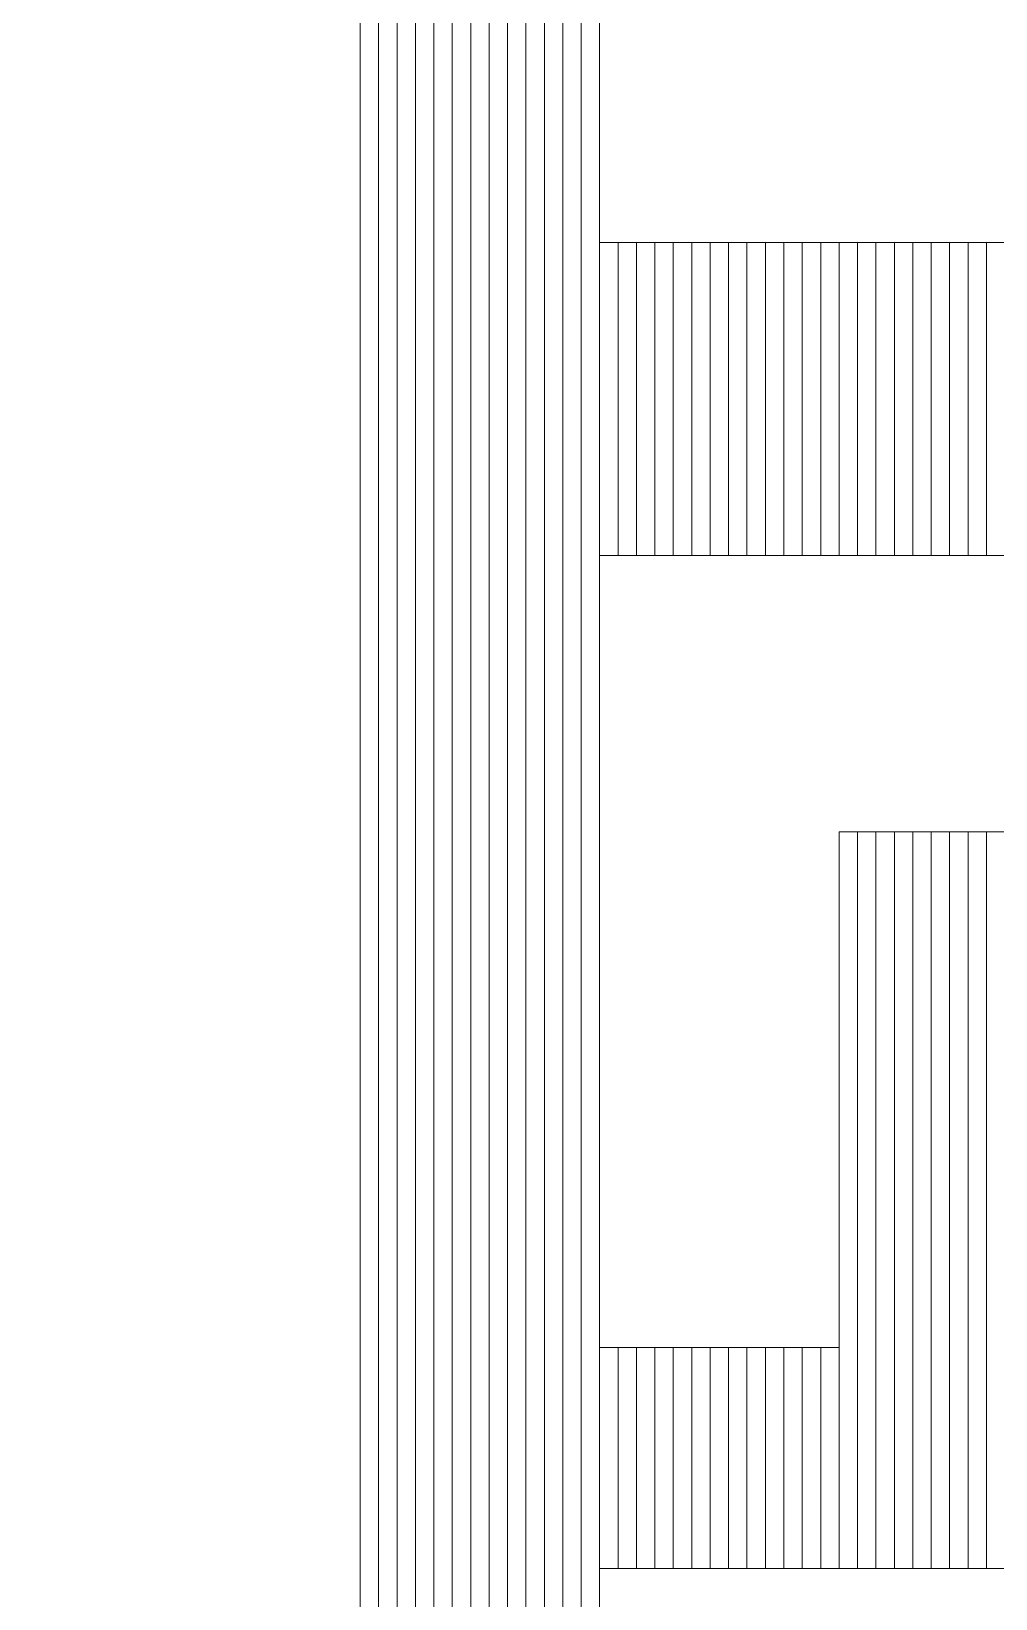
# Model space of a CAD drawing. Header units: millimetres. Extents: x -86 to 67, y -55 to 52.
# Drawn here: x 56.159 to 57.489, y 27.727 to 29.888 of the extents above; entities that cross this region are included whole.
import ezdxf

# ---------------------------------------------------------------- set-up
doc = ezdxf.new("R2010")
doc.units = ezdxf.units.MM
doc.header["$MEASUREMENT"] = 0
doc.layers.add('BG_OUTLINE', color=7, linetype='Continuous')
doc.layers.add('MA_PEN3', color=7, linetype='Continuous')

msp = doc.modelspace()

# ---------------------------------------------------------------- linework, layer by layer
at = {"layer": 'BG_OUTLINE', "color": 3, "lineweight": 9}
msp.add_open_spline([(-60.0926, 34.7331), (-60.0926, 34.7331), (63.7724, 34.7331), (63.7724, 34.7331), (63.7724, 34.7331), (64.585, 34.7336), (65.3646, 34.4113), (65.9396, 33.837), (65.9396, 33.837), (66.5146, 33.2627), (66.8379, 32.4797), (66.8384, 31.667), (66.8384, 31.667), (66.8384, 31.667), (66.8412, -52.28), (66.8412, -52.28), (66.8412, -52.28), (66.8412, -52.28), (66.8384, -52.1933), (66.8384, -52.1933), (66.8384, -52.1933), (66.8389, -53.006), (66.5166, -53.7856), (65.9424, -54.3606), (65.9424, -54.3606), (65.3681, -54.9356), (64.585, -55.2589), (63.7724, -55.2594), (63.7724, -55.2594), (63.7724, -55.2594), (-60.1869, -55.2594), (-60.1869, -55.2594), (-60.1869, -55.2594), (-60.1869, -55.2594), (-60.0853, -55.2518), (-60.0853, -55.2518), (-60.0853, -55.2518), (-60.8979, -55.2523), (-61.6775, -54.9299), (-62.2525, -54.3557), (-62.2525, -54.3557), (-62.8275, -53.7814), (-63.1508, -52.9984), (-63.1513, -52.1857), (-63.1513, -52.1857), (-63.1513, -52.1857), (-63.1587, 31.667), (-63.1587, 31.667), (-63.1587, 31.667), (-63.1592, 32.4797), (-62.8369, 33.2593), (-62.2626, 33.8343), (-62.2626, 33.8343), (-61.6883, 34.4093), (-60.9053, 34.7326), (-60.0926, 34.7331)], degree=3, knots=[0, 0, 0, 0, 0.071429, 0.071429, 0.071429, 0.071429, 0.142857, 0.142857, 0.142857, 0.142857, 0.214286, 0.214286, 0.214286, 0.214286, 0.285714, 0.285714, 0.285714, 0.285714, 0.357143, 0.357143, 0.357143, 0.357143, 0.428571, 0.428571, 0.428571, 0.428571, 0.5, 0.5, 0.5, 0.5, 0.571429, 0.571429, 0.571429, 0.571429, 0.642857, 0.642857, 0.642857, 0.642857, 0.714286, 0.714286, 0.714286, 0.714286, 0.785714, 0.785714, 0.785714, 0.785714, 0.857143, 0.857143, 0.857143, 0.857143, 0.928571, 0.928571, 0.928571, 0.928571, 1, 1, 1, 1], dxfattribs=at)
at = {"layer": 'MA_PEN3', "color": 5, "lineweight": 9}
for points in [[(56.6124, 34.3213), (56.6124, 34.3213), (56.6378, 34.3213), (56.6378, 34.3213), (56.6378, 34.3213), (56.6378, 34.3213), (56.6378, 20.9355), (56.6378, 20.9355), (56.6378, 20.9355), (56.6378, 20.9355), (56.6124, 20.9355), (56.6124, 20.9355), (56.6124, 20.9355), (56.6124, 20.9355), (56.6124, 34.3213), (56.6124, 34.3213)], [(56.6378, 34.3213), (56.6378, 34.3213), (56.6632, 34.3213), (56.6632, 34.3213), (56.6632, 34.3213), (56.6632, 34.3213), (56.6632, 20.9355), (56.6632, 20.9355), (56.6632, 20.9355), (56.6632, 20.9355), (56.6378, 20.9355), (56.6378, 20.9355), (56.6378, 20.9355), (56.6378, 20.9355), (56.6378, 34.3213), (56.6378, 34.3213)], [(56.6632, 34.3213), (56.6632, 34.3213), (56.6886, 34.3213), (56.6886, 34.3213), (56.6886, 34.3213), (56.6886, 34.3213), (56.6886, 20.9355), (56.6886, 20.9355), (56.6886, 20.9355), (56.6886, 20.9355), (56.6632, 20.9355), (56.6632, 20.9355), (56.6632, 20.9355), (56.6632, 20.9355), (56.6632, 34.3213), (56.6632, 34.3213)], [(56.6886, 34.3213), (56.6886, 34.3213), (56.714, 34.3213), (56.714, 34.3213), (56.714, 34.3213), (56.714, 34.3213), (56.714, 20.9355), (56.714, 20.9355), (56.714, 20.9355), (56.714, 20.9355), (56.6886, 20.9355), (56.6886, 20.9355), (56.6886, 20.9355), (56.6886, 20.9355), (56.6886, 34.3213), (56.6886, 34.3213)], [(56.714, 34.3213), (56.714, 34.3213), (56.7394, 34.3213), (56.7394, 34.3213), (56.7394, 34.3213), (56.7394, 34.3213), (56.7394, 20.9355), (56.7394, 20.9355), (56.7394, 20.9355), (56.7394, 20.9355), (56.714, 20.9355), (56.714, 20.9355), (56.714, 20.9355), (56.714, 20.9355), (56.714, 34.3213), (56.714, 34.3213)], [(56.7394, 34.3213), (56.7394, 34.3213), (56.7648, 34.3213), (56.7648, 34.3213), (56.7648, 34.3213), (56.7648, 34.3213), (56.7648, 20.9355), (56.7648, 20.9355), (56.7648, 20.9355), (56.7648, 20.9355), (56.7394, 20.9355), (56.7394, 20.9355), (56.7394, 20.9355), (56.7394, 20.9355), (56.7394, 34.3213), (56.7394, 34.3213)], [(56.7648, 34.3213), (56.7648, 34.3213), (56.7902, 34.3213), (56.7902, 34.3213), (56.7902, 34.3213), (56.7902, 34.3213), (56.7902, 20.9355), (56.7902, 20.9355), (56.7902, 20.9355), (56.7902, 20.9355), (56.7648, 20.9355), (56.7648, 20.9355), (56.7648, 20.9355), (56.7648, 20.9355), (56.7648, 34.3213), (56.7648, 34.3213)], [(56.7902, 34.3213), (56.7902, 34.3213), (56.8156, 34.3213), (56.8156, 34.3213), (56.8156, 34.3213), (56.8156, 34.3213), (56.8156, 20.9355), (56.8156, 20.9355), (56.8156, 20.9355), (56.8156, 20.9355), (56.7902, 20.9355), (56.7902, 20.9355), (56.7902, 20.9355), (56.7902, 20.9355), (56.7902, 34.3213), (56.7902, 34.3213)], [(56.8156, 34.3213), (56.8156, 34.3213), (56.841, 34.3213), (56.841, 34.3213), (56.841, 34.3213), (56.841, 34.3213), (56.841, 20.9355), (56.841, 20.9355), (56.841, 20.9355), (56.841, 20.9355), (56.8156, 20.9355), (56.8156, 20.9355), (56.8156, 20.9355), (56.8156, 20.9355), (56.8156, 34.3213), (56.8156, 34.3213)], [(56.841, 34.3213), (56.841, 34.3213), (56.8664, 34.3213), (56.8664, 34.3213), (56.8664, 34.3213), (56.8664, 34.3213), (56.8664, 20.9355), (56.8664, 20.9355), (56.8664, 20.9355), (56.8664, 20.9355), (56.841, 20.9355), (56.841, 20.9355), (56.841, 20.9355), (56.841, 20.9355), (56.841, 34.3213), (56.841, 34.3213)], [(56.8664, 34.3213), (56.8664, 34.3213), (56.8918, 34.3213), (56.8918, 34.3213), (56.8918, 34.3213), (56.8918, 34.3213), (56.8918, 20.9355), (56.8918, 20.9355), (56.8918, 20.9355), (56.8918, 20.9355), (56.8664, 20.9355), (56.8664, 20.9355), (56.8664, 20.9355), (56.8664, 20.9355), (56.8664, 34.3213), (56.8664, 34.3213)], [(56.8918, 34.3213), (56.8918, 34.3213), (56.9172, 34.3213), (56.9172, 34.3213), (56.9172, 34.3213), (56.9172, 34.3213), (56.9172, 20.9355), (56.9172, 20.9355), (56.9172, 20.9355), (56.9172, 20.9355), (56.8918, 20.9355), (56.8918, 20.9355), (56.8918, 20.9355), (56.8918, 20.9355), (56.8918, 34.3213), (56.8918, 34.3213)], [(56.9172, 34.3213), (56.9172, 34.3213), (56.9426, 34.3213), (56.9426, 34.3213), (56.9426, 34.3213), (56.9426, 34.3213), (56.9426, 20.9355), (56.9426, 20.9355), (56.9426, 20.9355), (56.9426, 20.9355), (56.9172, 20.9355), (56.9172, 20.9355), (56.9172, 20.9355), (56.9172, 20.9355), (56.9172, 34.3213), (56.9172, 34.3213)], [(56.9426, 29.5969), (56.9426, 29.5969), (56.968, 29.5969), (56.968, 29.5969), (56.968, 29.5969), (56.968, 29.5969), (56.968, 29.1651), (56.968, 29.1651), (56.968, 29.1651), (56.968, 29.1651), (56.9426, 29.1651), (56.9426, 29.1651), (56.9426, 29.1651), (56.9426, 29.1651), (56.9426, 29.5969), (56.9426, 29.5969)], [(56.968, 29.5969), (56.968, 29.5969), (56.9934, 29.5969), (56.9934, 29.5969), (56.9934, 29.5969), (56.9934, 29.5969), (56.9934, 29.1651), (56.9934, 29.1651), (56.9934, 29.1651), (56.9934, 29.1651), (56.968, 29.1651), (56.968, 29.1651), (56.968, 29.1651), (56.968, 29.1651), (56.968, 29.5969), (56.968, 29.5969)], [(56.9934, 29.5969), (56.9934, 29.5969), (57.0188, 29.5969), (57.0188, 29.5969), (57.0188, 29.5969), (57.0188, 29.5969), (57.0188, 29.1651), (57.0188, 29.1651), (57.0188, 29.1651), (57.0188, 29.1651), (56.9934, 29.1651), (56.9934, 29.1651), (56.9934, 29.1651), (56.9934, 29.1651), (56.9934, 29.5969), (56.9934, 29.5969)], [(57.0188, 29.5969), (57.0188, 29.5969), (57.0442, 29.5969), (57.0442, 29.5969), (57.0442, 29.5969), (57.0442, 29.5969), (57.0442, 29.1651), (57.0442, 29.1651), (57.0442, 29.1651), (57.0442, 29.1651), (57.0188, 29.1651), (57.0188, 29.1651), (57.0188, 29.1651), (57.0188, 29.1651), (57.0188, 29.5969), (57.0188, 29.5969)], [(57.0442, 29.5969), (57.0442, 29.5969), (57.0696, 29.5969), (57.0696, 29.5969), (57.0696, 29.5969), (57.0696, 29.5969), (57.0696, 29.1651), (57.0696, 29.1651), (57.0696, 29.1651), (57.0696, 29.1651), (57.0442, 29.1651), (57.0442, 29.1651), (57.0442, 29.1651), (57.0442, 29.1651), (57.0442, 29.5969), (57.0442, 29.5969)], [(57.0696, 29.5969), (57.0696, 29.5969), (57.095, 29.5969), (57.095, 29.5969), (57.095, 29.5969), (57.095, 29.5969), (57.095, 29.1651), (57.095, 29.1651), (57.095, 29.1651), (57.095, 29.1651), (57.0696, 29.1651), (57.0696, 29.1651), (57.0696, 29.1651), (57.0696, 29.1651), (57.0696, 29.5969), (57.0696, 29.5969)], [(57.095, 29.5969), (57.095, 29.5969), (57.1204, 29.5969), (57.1204, 29.5969), (57.1204, 29.5969), (57.1204, 29.5969), (57.1204, 29.1651), (57.1204, 29.1651), (57.1204, 29.1651), (57.1204, 29.1651), (57.095, 29.1651), (57.095, 29.1651), (57.095, 29.1651), (57.095, 29.1651), (57.095, 29.5969), (57.095, 29.5969)], [(57.1204, 29.5969), (57.1204, 29.5969), (57.1458, 29.5969), (57.1458, 29.5969), (57.1458, 29.5969), (57.1458, 29.5969), (57.1458, 29.1651), (57.1458, 29.1651), (57.1458, 29.1651), (57.1458, 29.1651), (57.1204, 29.1651), (57.1204, 29.1651), (57.1204, 29.1651), (57.1204, 29.1651), (57.1204, 29.5969), (57.1204, 29.5969)], [(57.1458, 29.5969), (57.1458, 29.5969), (57.1712, 29.5969), (57.1712, 29.5969), (57.1712, 29.5969), (57.1712, 29.5969), (57.1712, 29.1651), (57.1712, 29.1651), (57.1712, 29.1651), (57.1712, 29.1651), (57.1458, 29.1651), (57.1458, 29.1651), (57.1458, 29.1651), (57.1458, 29.1651), (57.1458, 29.5969), (57.1458, 29.5969)], [(57.1712, 29.5969), (57.1712, 29.5969), (57.1966, 29.5969), (57.1966, 29.5969), (57.1966, 29.5969), (57.1966, 29.5969), (57.1966, 29.1651), (57.1966, 29.1651), (57.1966, 29.1651), (57.1966, 29.1651), (57.1712, 29.1651), (57.1712, 29.1651), (57.1712, 29.1651), (57.1712, 29.1651), (57.1712, 29.5969), (57.1712, 29.5969)], [(57.1966, 29.5969), (57.1966, 29.5969), (57.222, 29.5969), (57.222, 29.5969), (57.222, 29.5969), (57.222, 29.5969), (57.222, 29.1651), (57.222, 29.1651), (57.222, 29.1651), (57.222, 29.1651), (57.1966, 29.1651), (57.1966, 29.1651), (57.1966, 29.1651), (57.1966, 29.1651), (57.1966, 29.5969), (57.1966, 29.5969)], [(57.222, 29.5969), (57.222, 29.5969), (57.2474, 29.5969), (57.2474, 29.5969), (57.2474, 29.5969), (57.2474, 29.5969), (57.2474, 29.1651), (57.2474, 29.1651), (57.2474, 29.1651), (57.2474, 29.1651), (57.222, 29.1651), (57.222, 29.1651), (57.222, 29.1651), (57.222, 29.1651), (57.222, 29.5969), (57.222, 29.5969)], [(57.2474, 29.5969), (57.2474, 29.5969), (57.2728, 29.5969), (57.2728, 29.5969), (57.2728, 29.5969), (57.2728, 29.5969), (57.2728, 29.1651), (57.2728, 29.1651), (57.2728, 29.1651), (57.2728, 29.1651), (57.2474, 29.1651), (57.2474, 29.1651), (57.2474, 29.1651), (57.2474, 29.1651), (57.2474, 29.5969), (57.2474, 29.5969)], [(57.2728, 29.5969), (57.2728, 29.5969), (57.2982, 29.5969), (57.2982, 29.5969), (57.2982, 29.5969), (57.2982, 29.5969), (57.2982, 29.1651), (57.2982, 29.1651), (57.2982, 29.1651), (57.2982, 29.1651), (57.2728, 29.1651), (57.2728, 29.1651), (57.2728, 29.1651), (57.2728, 29.1651), (57.2728, 29.5969), (57.2728, 29.5969)], [(57.2982, 29.5969), (57.2982, 29.5969), (57.3236, 29.5969), (57.3236, 29.5969), (57.3236, 29.5969), (57.3236, 29.5969), (57.3236, 29.1651), (57.3236, 29.1651), (57.3236, 29.1651), (57.3236, 29.1651), (57.2982, 29.1651), (57.2982, 29.1651), (57.2982, 29.1651), (57.2982, 29.1651), (57.2982, 29.5969), (57.2982, 29.5969)], [(57.3236, 29.5969), (57.3236, 29.5969), (57.349, 29.5969), (57.349, 29.5969), (57.349, 29.5969), (57.349, 29.5969), (57.349, 29.1651), (57.349, 29.1651), (57.349, 29.1651), (57.349, 29.1651), (57.3236, 29.1651), (57.3236, 29.1651), (57.3236, 29.1651), (57.3236, 29.1651), (57.3236, 29.5969), (57.3236, 29.5969)], [(57.349, 29.5969), (57.349, 29.5969), (57.3744, 29.5969), (57.3744, 29.5969), (57.3744, 29.5969), (57.3744, 29.5969), (57.3744, 29.1651), (57.3744, 29.1651), (57.3744, 29.1651), (57.3744, 29.1651), (57.349, 29.1651), (57.349, 29.1651), (57.349, 29.1651), (57.349, 29.1651), (57.349, 29.5969), (57.349, 29.5969)], [(57.3744, 29.5969), (57.3744, 29.5969), (57.3998, 29.5969), (57.3998, 29.5969), (57.3998, 29.5969), (57.3998, 29.5969), (57.3998, 29.1651), (57.3998, 29.1651), (57.3998, 29.1651), (57.3998, 29.1651), (57.3744, 29.1651), (57.3744, 29.1651), (57.3744, 29.1651), (57.3744, 29.1651), (57.3744, 29.5969), (57.3744, 29.5969)], [(57.3998, 29.5969), (57.3998, 29.5969), (57.4252, 29.5969), (57.4252, 29.5969), (57.4252, 29.5969), (57.4252, 29.5969), (57.4252, 29.1651), (57.4252, 29.1651), (57.4252, 29.1651), (57.4252, 29.1651), (57.3998, 29.1651), (57.3998, 29.1651), (57.3998, 29.1651), (57.3998, 29.1651), (57.3998, 29.5969), (57.3998, 29.5969)], [(57.4252, 29.5969), (57.4252, 29.5969), (57.4506, 29.5969), (57.4506, 29.5969), (57.4506, 29.5969), (57.4506, 29.5969), (57.4506, 29.1651), (57.4506, 29.1651), (57.4506, 29.1651), (57.4506, 29.1651), (57.4252, 29.1651), (57.4252, 29.1651), (57.4252, 29.1651), (57.4252, 29.1651), (57.4252, 29.5969), (57.4252, 29.5969)], [(57.4506, 29.5969), (57.4506, 29.5969), (57.476, 29.5969), (57.476, 29.5969), (57.476, 29.5969), (57.476, 29.5969), (57.476, 29.1651), (57.476, 29.1651), (57.476, 29.1651), (57.476, 29.1651), (57.4506, 29.1651), (57.4506, 29.1651), (57.4506, 29.1651), (57.4506, 29.1651), (57.4506, 29.5969), (57.4506, 29.5969)], [(57.476, 29.5969), (57.476, 29.5969), (57.5014, 29.5969), (57.5014, 29.5969), (57.5014, 29.5969), (57.5014, 29.5969), (57.5014, 29.1651), (57.5014, 29.1651), (57.5014, 29.1651), (57.5014, 29.1651), (57.476, 29.1651), (57.476, 29.1651), (57.476, 29.1651), (57.476, 29.1651), (57.476, 29.5969), (57.476, 29.5969)], [(57.2728, 28.7841), (57.2728, 28.7841), (57.2982, 28.7841), (57.2982, 28.7841), (57.2982, 28.7841), (57.2982, 28.7841), (57.2982, 27.7681), (57.2982, 27.7681), (57.2982, 27.7681), (57.2982, 27.7681), (57.2728, 27.7681), (57.2728, 27.7681), (57.2728, 27.7681), (57.2728, 27.7681), (57.2728, 28.7841), (57.2728, 28.7841)], [(57.2982, 28.7841), (57.2982, 28.7841), (57.3236, 28.7841), (57.3236, 28.7841), (57.3236, 28.7841), (57.3236, 28.7841), (57.3236, 27.7681), (57.3236, 27.7681), (57.3236, 27.7681), (57.3236, 27.7681), (57.2982, 27.7681), (57.2982, 27.7681), (57.2982, 27.7681), (57.2982, 27.7681), (57.2982, 28.7841), (57.2982, 28.7841)], [(57.3236, 28.7841), (57.3236, 28.7841), (57.349, 28.7841), (57.349, 28.7841), (57.349, 28.7841), (57.349, 28.7841), (57.349, 27.7681), (57.349, 27.7681), (57.349, 27.7681), (57.349, 27.7681), (57.3236, 27.7681), (57.3236, 27.7681), (57.3236, 27.7681), (57.3236, 27.7681), (57.3236, 28.7841), (57.3236, 28.7841)], [(57.349, 28.7841), (57.349, 28.7841), (57.3744, 28.7841), (57.3744, 28.7841), (57.3744, 28.7841), (57.3744, 28.7841), (57.3744, 27.7681), (57.3744, 27.7681), (57.3744, 27.7681), (57.3744, 27.7681), (57.349, 27.7681), (57.349, 27.7681), (57.349, 27.7681), (57.349, 27.7681), (57.349, 28.7841), (57.349, 28.7841)], [(57.3744, 28.7841), (57.3744, 28.7841), (57.3998, 28.7841), (57.3998, 28.7841), (57.3998, 28.7841), (57.3998, 28.7841), (57.3998, 27.7681), (57.3998, 27.7681), (57.3998, 27.7681), (57.3998, 27.7681), (57.3744, 27.7681), (57.3744, 27.7681), (57.3744, 27.7681), (57.3744, 27.7681), (57.3744, 28.7841), (57.3744, 28.7841)], [(57.3998, 28.7841), (57.3998, 28.7841), (57.4252, 28.7841), (57.4252, 28.7841), (57.4252, 28.7841), (57.4252, 28.7841), (57.4252, 27.7681), (57.4252, 27.7681), (57.4252, 27.7681), (57.4252, 27.7681), (57.3998, 27.7681), (57.3998, 27.7681), (57.3998, 27.7681), (57.3998, 27.7681), (57.3998, 28.7841), (57.3998, 28.7841)], [(57.4252, 28.7841), (57.4252, 28.7841), (57.4506, 28.7841), (57.4506, 28.7841), (57.4506, 28.7841), (57.4506, 28.7841), (57.4506, 27.7681), (57.4506, 27.7681), (57.4506, 27.7681), (57.4506, 27.7681), (57.4252, 27.7681), (57.4252, 27.7681), (57.4252, 27.7681), (57.4252, 27.7681), (57.4252, 28.7841), (57.4252, 28.7841)], [(57.4506, 28.7841), (57.4506, 28.7841), (57.476, 28.7841), (57.476, 28.7841), (57.476, 28.7841), (57.476, 28.7841), (57.476, 27.7681), (57.476, 27.7681), (57.476, 27.7681), (57.476, 27.7681), (57.4506, 27.7681), (57.4506, 27.7681), (57.4506, 27.7681), (57.4506, 27.7681), (57.4506, 28.7841), (57.4506, 28.7841)], [(57.476, 28.7841), (57.476, 28.7841), (57.5014, 28.7841), (57.5014, 28.7841), (57.5014, 28.7841), (57.5014, 28.7841), (57.5014, 27.7681), (57.5014, 27.7681), (57.5014, 27.7681), (57.5014, 27.7681), (57.476, 27.7681), (57.476, 27.7681), (57.476, 27.7681), (57.476, 27.7681), (57.476, 28.7841), (57.476, 28.7841)], [(56.9426, 28.0729), (56.9426, 28.0729), (56.968, 28.0729), (56.968, 28.0729), (56.968, 28.0729), (56.968, 28.0729), (56.968, 27.7681), (56.968, 27.7681), (56.968, 27.7681), (56.968, 27.7681), (56.9426, 27.7681), (56.9426, 27.7681), (56.9426, 27.7681), (56.9426, 27.7681), (56.9426, 28.0729), (56.9426, 28.0729)], [(56.968, 28.0729), (56.968, 28.0729), (56.9934, 28.0729), (56.9934, 28.0729), (56.9934, 28.0729), (56.9934, 28.0729), (56.9934, 27.7681), (56.9934, 27.7681), (56.9934, 27.7681), (56.9934, 27.7681), (56.968, 27.7681), (56.968, 27.7681), (56.968, 27.7681), (56.968, 27.7681), (56.968, 28.0729), (56.968, 28.0729)], [(56.9934, 28.0729), (56.9934, 28.0729), (57.0188, 28.0729), (57.0188, 28.0729), (57.0188, 28.0729), (57.0188, 28.0729), (57.0188, 27.7681), (57.0188, 27.7681), (57.0188, 27.7681), (57.0188, 27.7681), (56.9934, 27.7681), (56.9934, 27.7681), (56.9934, 27.7681), (56.9934, 27.7681), (56.9934, 28.0729), (56.9934, 28.0729)], [(57.0188, 28.0729), (57.0188, 28.0729), (57.0442, 28.0729), (57.0442, 28.0729), (57.0442, 28.0729), (57.0442, 28.0729), (57.0442, 27.7681), (57.0442, 27.7681), (57.0442, 27.7681), (57.0442, 27.7681), (57.0188, 27.7681), (57.0188, 27.7681), (57.0188, 27.7681), (57.0188, 27.7681), (57.0188, 28.0729), (57.0188, 28.0729)], [(57.0442, 28.0729), (57.0442, 28.0729), (57.0696, 28.0729), (57.0696, 28.0729), (57.0696, 28.0729), (57.0696, 28.0729), (57.0696, 27.7681), (57.0696, 27.7681), (57.0696, 27.7681), (57.0696, 27.7681), (57.0442, 27.7681), (57.0442, 27.7681), (57.0442, 27.7681), (57.0442, 27.7681), (57.0442, 28.0729), (57.0442, 28.0729)], [(57.0696, 28.0729), (57.0696, 28.0729), (57.095, 28.0729), (57.095, 28.0729), (57.095, 28.0729), (57.095, 28.0729), (57.095, 27.7681), (57.095, 27.7681), (57.095, 27.7681), (57.095, 27.7681), (57.0696, 27.7681), (57.0696, 27.7681), (57.0696, 27.7681), (57.0696, 27.7681), (57.0696, 28.0729), (57.0696, 28.0729)], [(57.095, 28.0729), (57.095, 28.0729), (57.1204, 28.0729), (57.1204, 28.0729), (57.1204, 28.0729), (57.1204, 28.0729), (57.1204, 27.7681), (57.1204, 27.7681), (57.1204, 27.7681), (57.1204, 27.7681), (57.095, 27.7681), (57.095, 27.7681), (57.095, 27.7681), (57.095, 27.7681), (57.095, 28.0729), (57.095, 28.0729)], [(57.1204, 28.0729), (57.1204, 28.0729), (57.1458, 28.0729), (57.1458, 28.0729), (57.1458, 28.0729), (57.1458, 28.0729), (57.1458, 27.7681), (57.1458, 27.7681), (57.1458, 27.7681), (57.1458, 27.7681), (57.1204, 27.7681), (57.1204, 27.7681), (57.1204, 27.7681), (57.1204, 27.7681), (57.1204, 28.0729), (57.1204, 28.0729)], [(57.1458, 28.0729), (57.1458, 28.0729), (57.1712, 28.0729), (57.1712, 28.0729), (57.1712, 28.0729), (57.1712, 28.0729), (57.1712, 27.7681), (57.1712, 27.7681), (57.1712, 27.7681), (57.1712, 27.7681), (57.1458, 27.7681), (57.1458, 27.7681), (57.1458, 27.7681), (57.1458, 27.7681), (57.1458, 28.0729), (57.1458, 28.0729)], [(57.1712, 28.0729), (57.1712, 28.0729), (57.1966, 28.0729), (57.1966, 28.0729), (57.1966, 28.0729), (57.1966, 28.0729), (57.1966, 27.7681), (57.1966, 27.7681), (57.1966, 27.7681), (57.1966, 27.7681), (57.1712, 27.7681), (57.1712, 27.7681), (57.1712, 27.7681), (57.1712, 27.7681), (57.1712, 28.0729), (57.1712, 28.0729)], [(57.1966, 28.0729), (57.1966, 28.0729), (57.222, 28.0729), (57.222, 28.0729), (57.222, 28.0729), (57.222, 28.0729), (57.222, 27.7681), (57.222, 27.7681), (57.222, 27.7681), (57.222, 27.7681), (57.1966, 27.7681), (57.1966, 27.7681), (57.1966, 27.7681), (57.1966, 27.7681), (57.1966, 28.0729), (57.1966, 28.0729)], [(57.222, 28.0729), (57.222, 28.0729), (57.2474, 28.0729), (57.2474, 28.0729), (57.2474, 28.0729), (57.2474, 28.0729), (57.2474, 27.7681), (57.2474, 27.7681), (57.2474, 27.7681), (57.2474, 27.7681), (57.222, 27.7681), (57.222, 27.7681), (57.222, 27.7681), (57.222, 27.7681), (57.222, 28.0729), (57.222, 28.0729)], [(57.2474, 28.0729), (57.2474, 28.0729), (57.2728, 28.0729), (57.2728, 28.0729), (57.2728, 28.0729), (57.2728, 28.0729), (57.2728, 27.7681), (57.2728, 27.7681), (57.2728, 27.7681), (57.2728, 27.7681), (57.2474, 27.7681), (57.2474, 27.7681), (57.2474, 27.7681), (57.2474, 27.7681), (57.2474, 28.0729), (57.2474, 28.0729)]]:
    msp.add_open_spline(points, degree=3, knots=[0, 0, 0, 0, 0.25, 0.25, 0.25, 0.25, 0.5, 0.5, 0.5, 0.5, 0.75, 0.75, 0.75, 0.75, 1, 1, 1, 1], dxfattribs=at)

doc.saveas('drawing.dxf')
